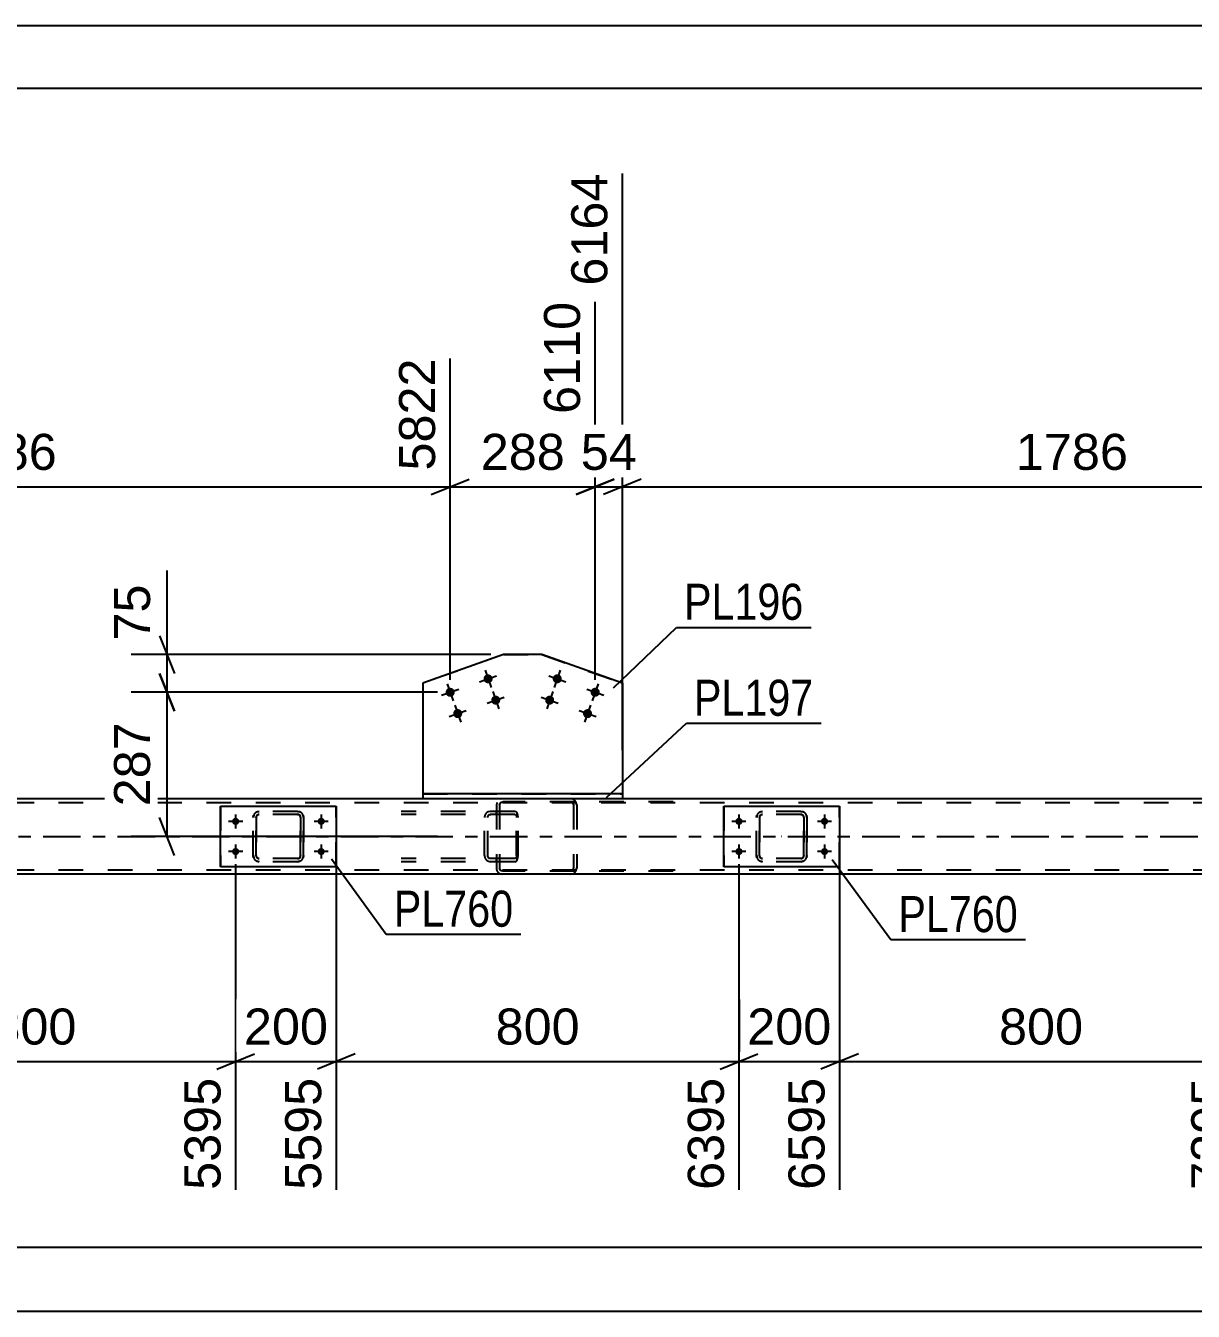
# Model space of a CAD drawing. Header units: millimetres. Extents: x -55 to 786, y -408 to 186.
# Drawn here: x 195.9 to 288.7, y 84.3 to 186.5 of the extents above; entities that cross this region are included whole.
import ezdxf

# ---------------------------------------------------------------- set-up
doc = ezdxf.new("R2010")
doc.units = ezdxf.units.MM
doc.linetypes.add('DXK_LINE_DOT2', pattern=[3.9198, 1.9599, -1.9599])
doc.linetypes.add('DXK_LINE_DOT3', pattern=[5.9187, 2.979, -0.9799, 0.9799, -0.9799])
doc.styles.add('Arial', font='ARIAL.TTF', dxfattribs={"height": 0.2})
doc.styles.add('Arial Narrow', font='ARIALN.TTF', dxfattribs={"height": 0.2})

# ---------------------------------------------------------------- blocks, each defined once
blk = doc.blocks.new('Unknown-318893114-1115')
at = {"color": 5, "linetype": 'Continuous'}
for p, q in [((785.92, 186.47), (-55.08, 186.47)), ((780.92, 181.47), (-50.08, 181.47))]:
    blk.add_line(p, q, dxfattribs=at)
blk = doc.blocks.new('Part-318893114-4691 - 4605')
at = {"color": 7, "linetype": 'DXK_LINE_DOT2'}
for p, q in [((253.99, 123.53), (254.02, 123.72)), ((254.03, 123.72), (253.99, 123.53)), ((254.3, 123.7), (254.24, 123.62)), ((254.25, 123.62), (254.3, 123.7)), ((254.28, 123.98), (254.47, 124.01)), ((254.28, 123.98), (254.29, 123.98)), ((254.47, 124.01), (254.29, 123.98)), ((254.3, 123.7), (254.38, 123.75)), ((254.37, 123.75), (254.3, 123.7)), ((254.47, 123.77), (254.37, 123.75)), ((254.38, 123.75), (254.47, 123.77)), ((257.51, 124.01), (254.47, 124.01)), ((257.51, 123.77), (254.47, 123.77)), ((257.51, 124.01), (257.69, 123.98)), ((257.69, 123.98), (257.51, 124.01)), ((257.51, 123.77), (257.6, 123.75)), ((257.6, 123.75), (257.51, 123.77)), ((257.6, 123.75), (257.6, 123.75)), ((257.6, 123.75), (257.68, 123.7)), ((257.67, 123.7), (257.6, 123.75)), ((257.73, 123.62), (257.67, 123.7)), ((257.68, 123.7), (257.73, 123.62)), ((257.95, 123.72), (257.99, 123.53)), ((257.99, 123.53), (257.95, 123.72)), ((253.99, 120.49), (253.99, 123.53)), ((253.99, 123.53), (253.99, 123.53)), ((253.99, 120.49), (253.99, 123.53)), ((254.23, 123.53), (254.25, 123.62)), ((254.24, 123.62), (254.23, 123.53)), ((254.23, 120.49), (254.23, 123.53)), ((254.23, 123.53), (254.23, 123.53)), ((254.23, 123.53), (254.23, 120.49)), ((257.73, 123.62), (257.75, 123.53)), ((257.75, 123.53), (257.73, 123.62)), ((257.75, 120.49), (257.75, 123.53)), ((257.75, 123.53), (257.75, 123.53)), ((257.75, 123.53), (257.75, 120.49)), ((257.99, 120.49), (257.99, 123.53)), ((257.99, 123.53), (257.99, 123.53)), ((257.99, 123.53), (257.99, 120.49)), ((253.99, 120.49), (253.99, 120.49)), ((254.02, 120.31), (253.99, 120.49)), ((253.99, 120.49), (254.03, 120.31)), ((254.23, 120.49), (254.23, 120.49)), ((254.25, 120.4), (254.23, 120.49)), ((254.23, 120.49), (254.24, 120.4)), ((254.24, 120.4), (254.3, 120.32)), ((254.3, 120.32), (254.25, 120.4)), ((254.28, 120.05), (254.29, 120.05)), ((254.47, 120.01), (254.28, 120.05)), ((254.29, 120.05), (254.47, 120.01)), ((254.38, 120.27), (254.3, 120.32)), ((254.3, 120.32), (254.37, 120.27)), ((254.37, 120.27), (254.47, 120.25)), ((254.47, 120.25), (254.38, 120.27)), ((257.51, 120.25), (254.47, 120.25)), ((257.51, 120.01), (254.47, 120.01)), ((257.6, 120.27), (257.51, 120.25)), ((257.51, 120.25), (257.6, 120.27)), ((257.69, 120.05), (257.51, 120.01)), ((257.51, 120.01), (257.69, 120.05)), ((257.68, 120.32), (257.6, 120.27)), ((257.6, 120.27), (257.67, 120.32)), ((257.6, 120.27), (257.6, 120.27)), ((257.67, 120.32), (257.73, 120.4)), ((257.73, 120.4), (257.68, 120.32)), ((257.75, 120.49), (257.73, 120.4)), ((257.73, 120.4), (257.75, 120.49)), ((257.75, 120.49), (257.75, 120.49)), ((257.99, 120.49), (257.95, 120.31)), ((257.95, 120.31), (257.99, 120.49)), ((257.99, 120.49), (257.99, 120.49))]:
    blk.add_line(p, q, dxfattribs=at)
at = {"color": 7, "linetype": 'DXK_LINE_DOT3'}
blk.add_line((255.99, 122.01), (255.98, 122.01), dxfattribs=at)
at = {"color": 7, "linetype": 'DXK_LINE_DOT2'}
for centre, start, end in [((254.47, 123.53), 112.5, 157.5), ((254.47, 123.53), 112.5, 157.5), ((257.51, 123.53), 22.5, 67.5), ((257.51, 123.53), 22.5, 67.5), ((254.47, 120.49), 202.5, 247.5), ((254.47, 120.49), 202.5, 247.5), ((257.51, 120.49), 292.5, 337.5), ((257.51, 120.49), 292.5, 337.5)]:
    blk.add_arc(centre, 0.48, start, end, dxfattribs=at)
blk = doc.blocks.new('Part-318893114-4732 - 4605')
at = {"color": 7, "linetype": 'DXK_LINE_DOT2'}
for p, q in [((233.35, 124.72), (233.35, 124.69)), ((233.59, 124.62), (233.64, 124.7)), ((233.82, 125.01), (233.63, 124.98)), ((233.64, 124.7), (233.73, 124.75)), ((233.73, 124.75), (233.82, 124.77)), ((247.36, 125.01), (233.82, 125.01)), ((247.36, 124.77), (233.82, 124.77)), ((239.38, 124.98), (239.19, 125.01)), ((239.19, 124.77), (239.29, 124.75)), ((239.29, 124.75), (239.37, 124.7)), ((239.37, 124.7), (239.42, 124.62)), ((239.66, 124.69), (239.66, 124.72)), ((233.35, 124.69), (233.31, 124.53)), ((233.31, 124.53), (233.31, 119.49)), ((233.57, 124.53), (233.59, 124.62)), ((233.57, 124.53), (233.57, 119.49)), ((239.42, 124.62), (239.44, 124.53)), ((239.44, 124.53), (239.44, 119.49)), ((239.7, 124.53), (239.66, 124.69)), ((239.7, 124.53), (239.7, 119.49)), ((233.31, 119.49), (233.33, 119.41)), ((233.33, 119.41), (233.35, 119.31)), ((233.58, 119.43), (233.57, 119.49)), ((233.59, 119.4), (233.58, 119.43)), ((233.64, 119.32), (233.59, 119.4)), ((233.63, 119.05), (233.82, 119.01)), ((233.73, 119.27), (233.64, 119.32)), ((233.82, 119.25), (233.73, 119.27)), ((247.36, 119.25), (233.82, 119.25)), ((247.36, 119.01), (233.82, 119.01)), ((239.29, 119.27), (239.19, 119.25)), ((239.19, 119.01), (239.38, 119.05)), ((239.37, 119.32), (239.29, 119.27)), ((239.42, 119.4), (239.37, 119.32)), ((239.42, 119.4), (239.43, 119.43)), ((239.43, 119.43), (239.44, 119.49)), ((239.66, 119.31), (239.68, 119.41)), ((239.68, 119.41), (239.7, 119.49))]:
    blk.add_line(p, q, dxfattribs=at)
for centre, start, end in [((239.21, 124.51), 24.32, 69.2417), ((233.8, 119.51), 204.32, 249.2417), ((239.21, 119.51), 290.7583, 335.68)]:
    blk.add_arc(centre, 0.496, start, end, dxfattribs=at)
blk = doc.blocks.new('Bolt-318893114-4743 - 4605')
at = {"linetype": 'Continuous'}
for points in [[(232.88, 134.27), (232.82, 134.23), (232.75, 134.2), (232.67, 134.19), (232.6, 134.19), (232.53, 134.21), (232.46, 134.25), (232.4, 134.29), (232.35, 134.35), (232.32, 134.42), (232.3, 134.49), (232.3, 134.57), (232.31, 134.64), (232.33, 134.71), (232.37, 134.77), (232.43, 134.83), (232.49, 134.87), (232.56, 134.89), (232.64, 134.91), (232.71, 134.9), (232.78, 134.88), (232.85, 134.85), (232.91, 134.8), (232.96, 134.74), (232.99, 134.68), (233.01, 134.6), (233.01, 134.53), (233, 134.45), (232.98, 134.38), (232.93, 134.32)], [(229.87, 133.2), (229.8, 133.16), (229.73, 133.13), (229.66, 133.12), (229.58, 133.12), (229.51, 133.14), (229.44, 133.18), (229.38, 133.22), (229.34, 133.28), (229.3, 133.35), (229.28, 133.42), (229.28, 133.5), (229.29, 133.57), (229.32, 133.64), (229.36, 133.7), (229.41, 133.76), (229.47, 133.8), (229.55, 133.83), (229.62, 133.84), (229.69, 133.83), (229.77, 133.81), (229.83, 133.78), (229.89, 133.73), (229.94, 133.67), (229.97, 133.61), (229.99, 133.53), (230, 133.46), (229.99, 133.38), (229.96, 133.31), (229.92, 133.25)], [(233.48, 132.57), (233.42, 132.53), (233.35, 132.5), (233.28, 132.49), (233.2, 132.5), (233.13, 132.51), (233.06, 132.55), (233, 132.6), (232.95, 132.65), (232.92, 132.72), (232.9, 132.79), (232.9, 132.87), (232.91, 132.94), (232.94, 133.01), (232.98, 133.08), (233.03, 133.13), (233.09, 133.17), (233.16, 133.2), (233.24, 133.21), (233.31, 133.21), (233.39, 133.19), (233.45, 133.15), (233.51, 133.11), (233.56, 133.05), (233.59, 132.98), (233.61, 132.91), (233.62, 132.83), (233.6, 132.76), (233.58, 132.69), (233.54, 132.62)], [(230.47, 131.5), (230.4, 131.46), (230.33, 131.43), (230.26, 131.42), (230.18, 131.43), (230.11, 131.44), (230.04, 131.48), (229.99, 131.53), (229.94, 131.58), (229.9, 131.65), (229.88, 131.72), (229.88, 131.8), (229.89, 131.87), (229.92, 131.94), (229.96, 132.01), (230.01, 132.06), (230.08, 132.1), (230.15, 132.13), (230.22, 132.14), (230.3, 132.14), (230.37, 132.12), (230.44, 132.08), (230.49, 132.04), (230.54, 131.98), (230.58, 131.91), (230.6, 131.84), (230.6, 131.76), (230.59, 131.69), (230.56, 131.62), (230.52, 131.55)]]:
    blk.add_hatch(color=1, dxfattribs=at).paths.add_polyline_path(points)
at = {"color": 1, "linetype": 'Continuous'}
for p, q in [((232.41, 135.23), (232.9, 133.87)), ((229.4, 134.16), (229.88, 132.8)), ((231.98, 134.31), (233.33, 134.79)), ((228.96, 133.24), (230.32, 133.72)), ((232.58, 132.61), (233.93, 133.09)), ((233.02, 133.53), (233.5, 132.17)), ((229.56, 131.54), (230.92, 132.02)), ((230, 132.46), (230.48, 131.1))]:
    blk.add_line(p, q, dxfattribs=at)
blk = doc.blocks.new('Bolt-318893114-4744 - 4605')
at = {"linetype": 'Continuous'}
for points in [[(212.31, 123.21), (212.32, 123.27), (212.33, 123.33), (212.36, 123.38), (212.4, 123.42), (212.45, 123.46), (212.5, 123.48), (212.56, 123.49), (212.62, 123.49), (212.68, 123.48), (212.73, 123.46), (212.78, 123.42), (212.82, 123.38), (212.85, 123.33), (212.86, 123.27), (212.87, 123.21), (212.86, 123.15), (212.85, 123.1), (212.82, 123.05), (212.78, 123), (212.73, 122.97), (212.68, 122.95), (212.62, 122.93), (212.56, 122.93), (212.5, 122.95), (212.45, 122.97), (212.4, 123), (212.36, 123.05), (212.33, 123.1), (212.32, 123.15)], [(219.11, 123.21), (219.12, 123.27), (219.13, 123.33), (219.16, 123.38), (219.2, 123.42), (219.25, 123.46), (219.3, 123.48), (219.36, 123.49), (219.42, 123.49), (219.48, 123.48), (219.53, 123.46), (219.58, 123.42), (219.62, 123.38), (219.65, 123.33), (219.66, 123.27), (219.67, 123.21), (219.66, 123.15), (219.65, 123.1), (219.62, 123.05), (219.58, 123), (219.53, 122.97), (219.48, 122.95), (219.42, 122.93), (219.36, 122.93), (219.3, 122.95), (219.25, 122.97), (219.2, 123), (219.16, 123.05), (219.13, 123.1), (219.12, 123.15)], [(212.31, 120.81), (212.32, 120.87), (212.33, 120.93), (212.36, 120.98), (212.4, 121.02), (212.45, 121.06), (212.5, 121.08), (212.56, 121.09), (212.62, 121.09), (212.68, 121.08), (212.73, 121.06), (212.78, 121.02), (212.82, 120.98), (212.85, 120.93), (212.86, 120.87), (212.87, 120.81), (212.86, 120.75), (212.85, 120.7), (212.82, 120.65), (212.78, 120.6), (212.73, 120.57), (212.68, 120.55), (212.62, 120.53), (212.56, 120.53), (212.5, 120.55), (212.45, 120.57), (212.4, 120.6), (212.36, 120.65), (212.33, 120.7), (212.32, 120.75)], [(219.11, 120.81), (219.12, 120.87), (219.13, 120.93), (219.16, 120.98), (219.2, 121.02), (219.25, 121.06), (219.3, 121.08), (219.36, 121.09), (219.42, 121.09), (219.48, 121.08), (219.53, 121.06), (219.58, 121.02), (219.62, 120.98), (219.65, 120.93), (219.66, 120.87), (219.67, 120.81), (219.66, 120.75), (219.65, 120.7), (219.62, 120.65), (219.58, 120.6), (219.53, 120.57), (219.48, 120.55), (219.42, 120.53), (219.36, 120.53), (219.3, 120.55), (219.25, 120.57), (219.2, 120.6), (219.16, 120.65), (219.13, 120.7), (219.12, 120.75)]]:
    blk.add_hatch(color=1, dxfattribs=at).paths.add_polyline_path(points)
at = {"color": 1, "linetype": 'Continuous'}
for p, q in [((212.59, 123.77), (212.59, 122.65)), ((219.39, 123.77), (219.39, 122.65)), ((213.15, 123.21), (212.03, 123.21)), ((219.95, 123.21), (218.83, 123.21)), ((213.15, 120.81), (212.03, 120.81)), ((212.59, 121.37), (212.59, 120.25)), ((219.95, 120.81), (218.83, 120.81)), ((219.39, 121.37), (219.39, 120.25))]:
    blk.add_line(p, q, dxfattribs=at)
blk = doc.blocks.new('Bolt-318893114-4866 - 4605')
at = {"linetype": 'Continuous'}
for points in [[(238.15, 134.91), (238.22, 134.9), (238.29, 134.88), (238.36, 134.84), (238.42, 134.79), (238.46, 134.73), (238.49, 134.66), (238.51, 134.58), (238.51, 134.51), (238.49, 134.44), (238.46, 134.37), (238.42, 134.31), (238.36, 134.26), (238.29, 134.22), (238.22, 134.2), (238.15, 134.19), (238.07, 134.2), (238, 134.22), (237.94, 134.26), (237.88, 134.31), (237.84, 134.37), (237.81, 134.44), (237.79, 134.51), (237.79, 134.58), (237.81, 134.66), (237.84, 134.73), (237.88, 134.79), (237.94, 134.84), (238, 134.88), (238.07, 134.9)], [(237.55, 133.21), (237.62, 133.2), (237.69, 133.18), (237.76, 133.14), (237.81, 133.09), (237.86, 133.03), (237.89, 132.96), (237.9, 132.89), (237.9, 132.81), (237.89, 132.74), (237.86, 132.67), (237.81, 132.61), (237.76, 132.56), (237.69, 132.52), (237.62, 132.5), (237.55, 132.49), (237.47, 132.5), (237.4, 132.52), (237.33, 132.56), (237.28, 132.61), (237.23, 132.67), (237.2, 132.74), (237.19, 132.81), (237.19, 132.89), (237.2, 132.96), (237.23, 133.03), (237.28, 133.09), (237.33, 133.14), (237.4, 133.18), (237.47, 133.2)], [(241.16, 133.84), (241.24, 133.83), (241.31, 133.81), (241.38, 133.77), (241.43, 133.72), (241.48, 133.66), (241.51, 133.59), (241.52, 133.52), (241.52, 133.44), (241.51, 133.37), (241.48, 133.3), (241.43, 133.24), (241.38, 133.19), (241.31, 133.15), (241.24, 133.13), (241.16, 133.12), (241.09, 133.13), (241.02, 133.15), (240.95, 133.19), (240.9, 133.24), (240.85, 133.3), (240.82, 133.37), (240.81, 133.44), (240.81, 133.52), (240.82, 133.59), (240.85, 133.66), (240.9, 133.72), (240.95, 133.77), (241.02, 133.81), (241.09, 133.83)], [(240.56, 132.14), (240.64, 132.13), (240.71, 132.11), (240.77, 132.07), (240.83, 132.02), (240.87, 131.96), (240.9, 131.89), (240.92, 131.82), (240.92, 131.74), (240.9, 131.67), (240.87, 131.6), (240.83, 131.54), (240.77, 131.49), (240.71, 131.45), (240.64, 131.43), (240.56, 131.42), (240.49, 131.43), (240.42, 131.45), (240.35, 131.49), (240.29, 131.54), (240.25, 131.6), (240.22, 131.67), (240.2, 131.74), (240.2, 131.82), (240.22, 131.89), (240.25, 131.96), (240.29, 132.02), (240.35, 132.07), (240.42, 132.11), (240.49, 132.13)]]:
    blk.add_hatch(color=1, dxfattribs=at).paths.add_polyline_path(points)
at = {"color": 1, "linetype": 'Continuous'}
for p, q in [((238.39, 135.23), (237.91, 133.87)), ((237.47, 134.79), (238.83, 134.31)), ((241.4, 134.16), (240.92, 132.8)), ((236.87, 133.09), (238.23, 132.61)), ((237.79, 133.53), (237.31, 132.17)), ((240.49, 133.72), (241.84, 133.24)), ((239.88, 132.02), (241.24, 131.54)), ((240.8, 132.46), (240.32, 131.1))]:
    blk.add_line(p, q, dxfattribs=at)
blk = doc.blocks.new('Part-318893114-4750 - 4605')
at = {"color": 7, "linetype": 'DXK_LINE_DOT2'}
for p, q in [((234.78, 124.01), (225.74, 124.01)), ((234.78, 123.77), (225.74, 123.77)), ((232.4, 123.72), (232.37, 123.53)), ((232.64, 123.62), (232.69, 123.7)), ((232.87, 124.01), (232.68, 123.98)), ((232.69, 123.7), (232.77, 123.75)), ((232.77, 123.75), (232.87, 123.77)), ((233.31, 123.77), (233.31, 124.01)), ((234.88, 123.98), (234.78, 124.01)), ((234.78, 123.77), (234.83, 123.75)), ((234.83, 123.75), (234.88, 123.7)), ((234.97, 123.87), (234.88, 123.98)), ((234.88, 123.7), (234.9, 123.62)), ((235.03, 123.72), (234.97, 123.87)), ((235.05, 123.53), (235.03, 123.72)), ((232.37, 120.49), (232.37, 123.53)), ((232.62, 123.53), (232.64, 123.62)), ((232.62, 120.49), (232.62, 123.53)), ((234.9, 123.62), (234.91, 123.53)), ((234.91, 120.49), (234.91, 123.53)), ((235.05, 120.49), (235.05, 123.53)), ((234.78, 120.25), (225.74, 120.25)), ((234.78, 120.01), (225.74, 120.01)), ((232.37, 120.49), (232.4, 120.31)), ((232.64, 120.4), (232.62, 120.49)), ((232.69, 120.32), (232.64, 120.4)), ((232.68, 120.05), (232.87, 120.01)), ((232.77, 120.27), (232.69, 120.32)), ((232.87, 120.25), (232.77, 120.27)), ((233.31, 120.01), (233.31, 120.25)), ((234.83, 120.27), (234.78, 120.25)), ((234.78, 120.01), (234.88, 120.05)), ((234.88, 120.32), (234.83, 120.27)), ((234.9, 120.4), (234.88, 120.32)), ((234.88, 120.05), (234.97, 120.15)), ((234.91, 120.49), (234.9, 120.4)), ((234.97, 120.15), (235.03, 120.31)), ((235.03, 120.31), (235.05, 120.49))]:
    blk.add_line(p, q, dxfattribs=at)
for centre, start, end in [((232.85, 123.52), 111.1513, 156.1048), ((232.85, 120.51), 203.8952, 248.8487)]:
    blk.add_arc(centre, 0.492, start, end, dxfattribs=at)
blk = doc.blocks.new('Part-318893114-4756 - 4605')
at = {"color": 2, "linetype": 'Continuous'}
for p, q in [((251.39, 119.61), (251.39, 124.41)), ((251.39, 124.41), (251.39, 124.41)), ((251.39, 124.41), (260.59, 124.41)), ((260.59, 124.41), (260.59, 119.61)), ((251.39, 119.61), (251.39, 119.61)), ((260.59, 119.61), (251.39, 119.61))]:
    blk.add_line(p, q, dxfattribs=at)
at = {"color": 7, "linetype": 'DXK_LINE_DOT2'}
for p, q in [((251.39, 124.41), (251.39, 119.61)), ((251.39, 124.41), (251.39, 124.41)), ((260.59, 119.61), (260.59, 124.41)), ((251.39, 119.61), (251.39, 119.61))]:
    blk.add_line(p, q, dxfattribs=at)
blk = doc.blocks.new('Part-318893114-4837 - 4605')
at = {"color": 2, "linetype": 'Continuous'}
for p, q in [((211.39, 119.61), (211.39, 124.41)), ((211.39, 124.41), (211.39, 124.41)), ((211.39, 124.41), (220.59, 124.41)), ((220.59, 124.41), (220.59, 119.61)), ((211.39, 119.61), (211.39, 119.61)), ((220.59, 119.61), (211.39, 119.61))]:
    blk.add_line(p, q, dxfattribs=at)
at = {"color": 7, "linetype": 'DXK_LINE_DOT2'}
for p, q in [((211.39, 124.41), (211.39, 119.61)), ((211.39, 124.41), (211.39, 124.41)), ((220.59, 119.61), (220.59, 124.41)), ((211.39, 119.61), (211.39, 119.61))]:
    blk.add_line(p, q, dxfattribs=at)
blk = doc.blocks.new('Part-318893114-4838 - 4605')
at = {"color": 7, "linetype": 'DXK_LINE_DOT2'}
for p, q in [((213.99, 123.53), (214.02, 123.72)), ((214.03, 123.72), (213.99, 123.53)), ((214.3, 123.7), (214.24, 123.62)), ((214.25, 123.62), (214.3, 123.7)), ((214.28, 123.98), (214.47, 124.01)), ((214.28, 123.98), (214.29, 123.98)), ((214.47, 124.01), (214.29, 123.98)), ((214.3, 123.7), (214.38, 123.75)), ((214.37, 123.75), (214.3, 123.7)), ((214.47, 123.77), (214.37, 123.75)), ((214.38, 123.75), (214.47, 123.77)), ((217.51, 124.01), (214.47, 124.01)), ((217.51, 123.77), (214.47, 123.77)), ((217.51, 124.01), (217.69, 123.98)), ((217.69, 123.98), (217.51, 124.01)), ((217.51, 123.77), (217.6, 123.75)), ((217.6, 123.75), (217.51, 123.77)), ((217.6, 123.75), (217.6, 123.75)), ((217.6, 123.75), (217.68, 123.7)), ((217.67, 123.7), (217.6, 123.75)), ((217.73, 123.62), (217.67, 123.7)), ((217.68, 123.7), (217.73, 123.62)), ((217.95, 123.72), (217.99, 123.53)), ((217.99, 123.53), (217.95, 123.72)), ((213.99, 120.49), (213.99, 123.53)), ((213.99, 123.53), (213.99, 123.53)), ((213.99, 120.49), (213.99, 123.53)), ((214.23, 123.53), (214.25, 123.62)), ((214.24, 123.62), (214.23, 123.53)), ((214.23, 120.49), (214.23, 123.53)), ((214.23, 123.53), (214.23, 123.53)), ((214.23, 123.53), (214.23, 120.49)), ((217.73, 123.62), (217.75, 123.53)), ((217.75, 123.53), (217.73, 123.62)), ((217.75, 120.49), (217.75, 123.53)), ((217.75, 123.53), (217.75, 123.53)), ((217.75, 123.53), (217.75, 120.49)), ((217.99, 120.49), (217.99, 123.53)), ((217.99, 123.53), (217.99, 123.53)), ((217.99, 123.53), (217.99, 120.49)), ((213.99, 120.49), (213.99, 120.49)), ((214.02, 120.31), (213.99, 120.49)), ((213.99, 120.49), (214.03, 120.31)), ((214.23, 120.49), (214.23, 120.49)), ((214.25, 120.4), (214.23, 120.49)), ((214.23, 120.49), (214.24, 120.4)), ((214.24, 120.4), (214.3, 120.32)), ((214.3, 120.32), (214.25, 120.4)), ((214.28, 120.05), (214.29, 120.05)), ((214.47, 120.01), (214.28, 120.05)), ((214.29, 120.05), (214.47, 120.01)), ((214.38, 120.27), (214.3, 120.32)), ((214.3, 120.32), (214.37, 120.27)), ((214.37, 120.27), (214.47, 120.25)), ((214.47, 120.25), (214.38, 120.27)), ((217.51, 120.25), (214.47, 120.25)), ((217.51, 120.01), (214.47, 120.01)), ((217.6, 120.27), (217.51, 120.25)), ((217.51, 120.25), (217.6, 120.27)), ((217.69, 120.05), (217.51, 120.01)), ((217.51, 120.01), (217.69, 120.05)), ((217.68, 120.32), (217.6, 120.27)), ((217.6, 120.27), (217.67, 120.32)), ((217.6, 120.27), (217.6, 120.27)), ((217.67, 120.32), (217.73, 120.4)), ((217.73, 120.4), (217.68, 120.32)), ((217.75, 120.49), (217.73, 120.4)), ((217.73, 120.4), (217.75, 120.49)), ((217.75, 120.49), (217.75, 120.49)), ((217.99, 120.49), (217.95, 120.31)), ((217.95, 120.31), (217.99, 120.49)), ((217.99, 120.49), (217.99, 120.49))]:
    blk.add_line(p, q, dxfattribs=at)
at = {"color": 7, "linetype": 'DXK_LINE_DOT3'}
blk.add_line((215.99, 122.01), (215.98, 122.01), dxfattribs=at)
at = {"color": 7, "linetype": 'DXK_LINE_DOT2'}
for centre, start, end in [((214.47, 123.53), 112.5, 157.5), ((214.47, 123.53), 112.5, 157.5), ((217.51, 123.53), 22.5, 67.5), ((217.51, 123.53), 22.5, 67.5), ((214.47, 120.49), 202.5, 247.5), ((214.47, 120.49), 202.5, 247.5), ((217.51, 120.49), 292.5, 337.5), ((217.51, 120.49), 292.5, 337.5)]:
    blk.add_arc(centre, 0.48, start, end, dxfattribs=at)
blk = doc.blocks.new('Part-318893114-4844 - 4605')
at = {"color": 2, "linetype": 'Continuous'}
for p, q in [((227.47, 125.01), (158.19, 125.01)), ((312.61, 125.01), (243.33, 125.01)), ((698.22, 119.01), (43.4, 119.01))]:
    blk.add_line(p, q, dxfattribs=at)
at = {"color": 7, "linetype": 'DXK_LINE_DOT2'}
for p, q in [((243.33, 125.01), (227.47, 125.01)), ((702.22, 124.69), (43.4, 124.69)), ((702.22, 119.33), (43.4, 119.33))]:
    blk.add_line(p, q, dxfattribs=at)
at = {"color": 7, "linetype": 'DXK_LINE_DOT3'}
blk.add_line((43.4, 122.01), (702.22, 122.01), dxfattribs=at)
blk = doc.blocks.new('Part-318893114-4854 - 4605')
at = {"color": 2, "linetype": 'Continuous'}
for p, q in [((243.33, 125.41), (227.47, 125.41)), ((227.47, 125.41), (227.47, 125.01)), ((243.33, 125.01), (227.47, 125.01)), ((243.33, 125.41), (243.33, 125.01))]:
    blk.add_line(p, q, dxfattribs=at)
blk = doc.blocks.new('Part-318893114-4859 - 4605')
at = {"color": 2, "linetype": 'Continuous'}
for p, q in [((233.88, 136.47), (227.47, 134.2)), ((236.92, 136.47), (233.88, 136.47)), ((233.88, 136.47), (233.88, 136.47)), ((243.33, 134.2), (236.92, 136.47)), ((236.92, 136.47), (236.92, 136.47)), ((227.47, 134.2), (227.47, 125.41)), ((243.33, 134.2), (243.33, 125.41))]:
    blk.add_line(p, q, dxfattribs=at)
at = {"color": 7, "linetype": 'DXK_LINE_DOT2'}
for p, q in [((233.88, 136.47), (227.47, 134.2)), ((233.88, 136.47), (236.92, 136.47)), ((236.92, 136.47), (243.33, 134.2)), ((227.47, 125.41), (243.33, 125.41)), ((227.47, 125.41), (243.33, 125.41))]:
    blk.add_line(p, q, dxfattribs=at)
blk = doc.blocks.new('Bolt-318893114-4861 - 4605')
at = {"linetype": 'Continuous'}
for points in [[(252.31, 123.21), (252.32, 123.27), (252.33, 123.33), (252.36, 123.38), (252.4, 123.42), (252.45, 123.46), (252.5, 123.48), (252.56, 123.49), (252.62, 123.49), (252.68, 123.48), (252.73, 123.46), (252.78, 123.42), (252.82, 123.38), (252.85, 123.33), (252.86, 123.27), (252.87, 123.21), (252.86, 123.15), (252.85, 123.1), (252.82, 123.05), (252.78, 123), (252.73, 122.97), (252.68, 122.95), (252.62, 122.93), (252.56, 122.93), (252.5, 122.95), (252.45, 122.97), (252.4, 123), (252.36, 123.05), (252.33, 123.1), (252.32, 123.15)], [(259.11, 123.21), (259.12, 123.27), (259.13, 123.33), (259.16, 123.38), (259.2, 123.42), (259.25, 123.46), (259.3, 123.48), (259.36, 123.49), (259.42, 123.49), (259.48, 123.48), (259.53, 123.46), (259.58, 123.42), (259.62, 123.38), (259.65, 123.33), (259.66, 123.27), (259.67, 123.21), (259.66, 123.15), (259.65, 123.1), (259.62, 123.05), (259.58, 123), (259.53, 122.97), (259.48, 122.95), (259.42, 122.93), (259.36, 122.93), (259.3, 122.95), (259.25, 122.97), (259.2, 123), (259.16, 123.05), (259.13, 123.1), (259.12, 123.15)], [(252.31, 120.81), (252.32, 120.87), (252.33, 120.93), (252.36, 120.98), (252.4, 121.02), (252.45, 121.06), (252.5, 121.08), (252.56, 121.09), (252.62, 121.09), (252.68, 121.08), (252.73, 121.06), (252.78, 121.02), (252.82, 120.98), (252.85, 120.93), (252.86, 120.87), (252.87, 120.81), (252.86, 120.75), (252.85, 120.7), (252.82, 120.65), (252.78, 120.6), (252.73, 120.57), (252.68, 120.55), (252.62, 120.53), (252.56, 120.53), (252.5, 120.55), (252.45, 120.57), (252.4, 120.6), (252.36, 120.65), (252.33, 120.7), (252.32, 120.75)], [(259.11, 120.81), (259.12, 120.87), (259.13, 120.93), (259.16, 120.98), (259.2, 121.02), (259.25, 121.06), (259.3, 121.08), (259.36, 121.09), (259.42, 121.09), (259.48, 121.08), (259.53, 121.06), (259.58, 121.02), (259.62, 120.98), (259.65, 120.93), (259.66, 120.87), (259.67, 120.81), (259.66, 120.75), (259.65, 120.7), (259.62, 120.65), (259.58, 120.6), (259.53, 120.57), (259.48, 120.55), (259.42, 120.53), (259.36, 120.53), (259.3, 120.55), (259.25, 120.57), (259.2, 120.6), (259.16, 120.65), (259.13, 120.7), (259.12, 120.75)]]:
    blk.add_hatch(color=1, dxfattribs=at).paths.add_polyline_path(points)
at = {"color": 1, "linetype": 'Continuous'}
for p, q in [((252.59, 123.77), (252.59, 122.65)), ((259.39, 123.77), (259.39, 122.65)), ((253.15, 123.21), (252.03, 123.21)), ((259.95, 123.21), (258.83, 123.21)), ((253.15, 120.81), (252.03, 120.81)), ((252.59, 121.37), (252.59, 120.25)), ((259.95, 120.81), (258.83, 120.81)), ((259.39, 121.37), (259.39, 120.25))]:
    blk.add_line(p, q, dxfattribs=at)
blk = doc.blocks.new('StraightDimension-318893114-5718 - 4605')
at = {"color": 7, "linetype": 'Continuous'}
for p, q in [((241.16, 134.48), (241.16, 164.51)), ((229.64, 134.48), (229.64, 160.01)), ((228.14, 149.21), (231.14, 150.41)), ((242.66, 150.41), (239.66, 149.21)), ((229.64, 149.81), (241.16, 149.81))]:
    blk.add_line(p, q, dxfattribs=at)
at = {"color": 0}
blk.add_wipeout([(239.34, 150.56), (239.34, 154.76), (231.47, 154.76), (231.47, 150.56)], dxfattribs=at)
at = {"color": 3, "style": 'Arial'}
blk.add_text('288', height=2.865, dxfattribs=at).set_placement((232.07, 151.16))
at = {"color": 0, "linetype": 'Continuous'}
blk.add_wipeout([(240.56, 165.11), (236.36, 165.11), (236.36, 155.01), (240.56, 155.01)], dxfattribs=at)
at = {"color": 3, "linetype": 'Continuous', "style": 'Arial'}
blk.add_text('6110', height=2.865, rotation=90.0002, dxfattribs=at).set_placement((239.96, 155.61))
blk = doc.blocks.new('StraightDimension-318893114-5736 - 4605')
at = {"color": 7, "linetype": 'Continuous'}
for p, q in [((243.33, 128.87), (243.33, 174.71)), ((314.77, 134.48), (314.77, 160.01)), ((244.83, 150.41), (241.83, 149.21)), ((313.27, 149.21), (316.27, 150.41)), ((243.33, 149.81), (314.77, 149.81))]:
    blk.add_line(p, q, dxfattribs=at)
at = {"color": 0}
blk.add_wipeout([(284.1, 150.56), (284.1, 154.76), (274, 154.76), (274, 150.56)], dxfattribs=at)
at = {"color": 3, "style": 'Arial'}
blk.add_text('1786', height=2.865, dxfattribs=at).set_placement((274.6, 151.16))
at = {"color": 0, "linetype": 'Continuous'}
blk.add_wipeout([(314.17, 160.61), (309.97, 160.61), (309.97, 150.51), (314.17, 150.51)], dxfattribs=at)
at = {"color": 3, "linetype": 'Continuous', "style": 'Arial'}
blk.add_text('7950', height=2.865, rotation=90.0002, dxfattribs=at).set_placement((313.57, 151.11))
blk = doc.blocks.new('StraightDimension-318893114-5448 - 4605')
at = {"color": 7, "linetype": 'Continuous'}
blk.add_line((10.68, 84.26), (703.02, 84.26), dxfattribs=at)
blk = doc.blocks.new('StraightDimension-318893114-5081 - 4605')
at = {"color": 7, "linetype": 'Continuous'}
for p, q in [((252.59, 119.81), (252.59, 93.92)), ((260.59, 119.81), (260.59, 93.92)), ((251.09, 103.52), (254.09, 104.72)), ((262.09, 104.72), (259.09, 103.52)), ((252.59, 104.12), (260.59, 104.12))]:
    blk.add_line(p, q, dxfattribs=at)
at = {"color": 0}
blk.add_wipeout([(260.53, 104.87), (260.53, 109.07), (252.65, 109.07), (252.65, 104.87)], dxfattribs=at)
at = {"color": 0, "linetype": 'Continuous'}
blk.add_wipeout([(259.99, 103.42), (255.79, 103.42), (255.79, 93.32), (259.99, 93.32)], dxfattribs=at)
at = {"color": 3, "style": 'Arial'}
blk.add_text('200', height=2.865, dxfattribs=at).set_placement((253.25, 105.47))
at = {"color": 3, "linetype": 'Continuous', "style": 'Arial'}
blk.add_text('6595', height=2.865, rotation=90.0002, dxfattribs=at).set_placement((259.39, 93.92))
blk = doc.blocks.new('StraightDimension-318893114-5431 - 4605')
at = {"color": 7, "linetype": 'Continuous'}
for p, q in [((206.54, 134.98), (207.74, 131.98)), ((228.64, 133.48), (204.29, 133.48)), ((207.14, 122.01), (207.14, 133.48)), ((207.74, 120.51), (206.54, 123.51)), ((228.64, 122.01), (204.29, 122.01))]:
    blk.add_line(p, q, dxfattribs=at)
at = {"color": 0}
blk.add_wipeout([(206.39, 131.68), (202.19, 131.68), (202.19, 123.81), (206.39, 123.81)], dxfattribs=at)
at = {"color": 3, "style": 'Arial'}
blk.add_text('287', height=2.865, rotation=90.0002, dxfattribs=at).set_placement((205.79, 124.41))
blk = doc.blocks.new('StraightDimension-318893114-5054 - 4605')
at = {"color": 7, "linetype": 'Continuous'}
for p, q in [((180.6, 119.81), (180.6, 93.92)), ((212.59, 119.81), (212.59, 93.92)), ((182.1, 104.72), (179.1, 103.52)), ((211.09, 103.52), (214.09, 104.72)), ((180.6, 104.12), (212.59, 104.12))]:
    blk.add_line(p, q, dxfattribs=at)
at = {"color": 0}
blk.add_wipeout([(200.53, 104.87), (200.53, 109.07), (192.66, 109.07), (192.66, 104.87)], dxfattribs=at)
at = {"color": 3, "style": 'Arial'}
blk.add_text('800', height=2.865, dxfattribs=at).set_placement((193.26, 105.47))
at = {"color": 0, "linetype": 'Continuous'}
blk.add_wipeout([(211.99, 103.42), (207.79, 103.42), (207.79, 93.32), (211.99, 93.32)], dxfattribs=at)
at = {"color": 3, "linetype": 'Continuous', "style": 'Arial'}
blk.add_text('5395', height=2.865, rotation=90.0002, dxfattribs=at).set_placement((211.39, 93.92))
blk = doc.blocks.new('StraightDimension-318893114-5063 - 4605')
at = {"color": 7, "linetype": 'Continuous'}
for p, q in [((212.59, 119.81), (212.59, 93.92)), ((220.59, 119.81), (220.59, 93.92)), ((211.09, 103.52), (214.09, 104.72)), ((222.09, 104.72), (219.09, 103.52)), ((212.59, 104.12), (220.59, 104.12))]:
    blk.add_line(p, q, dxfattribs=at)
at = {"color": 0}
blk.add_wipeout([(220.53, 104.87), (220.53, 109.07), (212.65, 109.07), (212.65, 104.87)], dxfattribs=at)
at = {"color": 0, "linetype": 'Continuous'}
blk.add_wipeout([(219.99, 103.42), (215.79, 103.42), (215.79, 93.32), (219.99, 93.32)], dxfattribs=at)
at = {"color": 3, "style": 'Arial'}
blk.add_text('200', height=2.865, dxfattribs=at).set_placement((213.25, 105.47))
at = {"color": 3, "linetype": 'Continuous', "style": 'Arial'}
blk.add_text('5595', height=2.865, rotation=90.0002, dxfattribs=at).set_placement((219.39, 93.92))
blk = doc.blocks.new('StraightDimension-318893114-5072 - 4605')
at = {"color": 7, "linetype": 'Continuous'}
for p, q in [((220.59, 119.81), (220.59, 93.92)), ((252.59, 119.81), (252.59, 93.92)), ((222.09, 104.72), (219.09, 103.52)), ((251.09, 103.52), (254.09, 104.72)), ((220.59, 104.12), (252.59, 104.12))]:
    blk.add_line(p, q, dxfattribs=at)
at = {"color": 0}
blk.add_wipeout([(240.53, 104.87), (240.53, 109.07), (232.65, 109.07), (232.65, 104.87)], dxfattribs=at)
at = {"color": 3, "style": 'Arial'}
blk.add_text('800', height=2.865, dxfattribs=at).set_placement((233.25, 105.47))
at = {"color": 0, "linetype": 'Continuous'}
blk.add_wipeout([(251.99, 103.42), (247.79, 103.42), (247.79, 93.32), (251.99, 93.32)], dxfattribs=at)
at = {"color": 3, "linetype": 'Continuous', "style": 'Arial'}
blk.add_text('6395', height=2.865, rotation=90.0002, dxfattribs=at).set_placement((251.39, 93.92))
blk = doc.blocks.new('StraightDimension-318893114-5090 - 4605')
at = {"color": 7, "linetype": 'Continuous'}
for p, q in [((260.59, 119.81), (260.59, 93.92)), ((292.6, 119.81), (292.6, 93.92)), ((262.09, 104.72), (259.09, 103.52)), ((291.1, 103.52), (294.1, 104.72)), ((260.59, 104.12), (292.6, 104.12))]:
    blk.add_line(p, q, dxfattribs=at)
at = {"color": 0}
blk.add_wipeout([(280.53, 104.87), (280.53, 109.07), (272.66, 109.07), (272.66, 104.87)], dxfattribs=at)
at = {"color": 3, "style": 'Arial'}
blk.add_text('800', height=2.865, dxfattribs=at).set_placement((273.26, 105.47))
at = {"color": 0, "linetype": 'Continuous'}
blk.add_wipeout([(292, 103.42), (287.8, 103.42), (287.8, 93.32), (292, 93.32)], dxfattribs=at)
at = {"color": 3, "linetype": 'Continuous', "style": 'Arial'}
blk.add_text('7395', height=2.865, rotation=90.0002, dxfattribs=at).set_placement((291.4, 93.92))
blk = doc.blocks.new('StraightDimension-318893114-5421 - 4605')
at = {"color": 7, "linetype": 'Continuous'}
for p, q in [((207.14, 136.47), (207.14, 143.17)), ((207.14, 136.47), (207.14, 143.17)), ((206.54, 137.97), (207.74, 134.97)), ((232.88, 136.47), (204.29, 136.47)), ((207.14, 133.48), (207.14, 136.47)), ((207.74, 131.98), (206.54, 134.98)), ((228.64, 133.48), (204.29, 133.48))]:
    blk.add_line(p, q, dxfattribs=at)
at = {"color": 0}
blk.add_wipeout([(206.39, 142.64), (202.19, 142.64), (202.19, 136.99), (206.39, 136.99)], dxfattribs=at)
at = {"color": 3, "style": 'Arial'}
blk.add_text('75', height=2.865, rotation=90.0002, dxfattribs=at).set_placement((205.79, 137.59))
blk = doc.blocks.new('StraightDimension-318893114-5502 - 4605')
at = {"color": 7, "linetype": 'Continuous'}
blk.add_line((11.48, 89.37), (702.22, 89.37), dxfattribs=at)
blk = doc.blocks.new('StraightDimension-318893114-5709 - 4605')
at = {"color": 7, "linetype": 'Continuous'}
for p, q in [((158.19, 127.58), (158.19, 174.71)), ((229.64, 134.48), (229.64, 160.01)), ((159.69, 150.41), (156.69, 149.21)), ((228.14, 149.21), (231.14, 150.41)), ((158.19, 149.81), (229.64, 149.81))]:
    blk.add_line(p, q, dxfattribs=at)
at = {"color": 0}
blk.add_wipeout([(198.96, 150.56), (198.96, 154.76), (188.87, 154.76), (188.87, 150.56)], dxfattribs=at)
at = {"color": 3, "style": 'Arial'}
blk.add_text('1786', height=2.865, dxfattribs=at).set_placement((189.47, 151.16))
at = {"color": 0, "linetype": 'Continuous'}
blk.add_wipeout([(229.04, 160.61), (224.84, 160.61), (224.84, 150.51), (229.04, 150.51)], dxfattribs=at)
at = {"color": 3, "linetype": 'Continuous', "style": 'Arial'}
blk.add_text('5822', height=2.865, rotation=90.0002, dxfattribs=at).set_placement((228.44, 151.11))
blk = doc.blocks.new('StraightDimension-318893114-5727 - 4605')
at = {"color": 7, "linetype": 'Continuous'}
for p, q in [((243.33, 128.87), (243.33, 174.71)), ((241.16, 134.48), (241.16, 164.51)), ((239.66, 149.21), (242.66, 150.41)), ((244.83, 150.41), (241.83, 149.21)), ((241.16, 149.81), (243.33, 149.81))]:
    blk.add_line(p, q, dxfattribs=at)
at = {"color": 0, "linetype": 'Continuous'}
blk.add_wipeout([(242.73, 175.31), (238.53, 175.31), (238.53, 165.21), (242.73, 165.21)], dxfattribs=at)
at = {"color": 3, "linetype": 'Continuous', "style": 'Arial'}
blk.add_text('6164', height=2.865, rotation=90.0002, dxfattribs=at).set_placement((242.13, 165.81))
at = {"color": 0}
blk.add_wipeout([(245.07, 150.56), (245.07, 154.76), (239.42, 154.76), (239.42, 150.56)], dxfattribs=at)
at = {"color": 3, "style": 'Arial'}
blk.add_text('54', height=2.865, dxfattribs=at).set_placement((240.02, 151.16))
blk = doc.blocks.new('Mark-318893114-4752 - 4605')
at = {"color": 30, "linetype": 'Continuous'}
for p, q in [((259.99, 120.19), (264.66, 113.81)), ((264.66, 113.81), (275.37, 113.81))]:
    blk.add_line(p, q, dxfattribs=at)
at = {"color": 0}
blk.add_wipeout([(274.77, 114.41), (274.77, 117.41), (265.26, 117.41), (265.26, 114.41)], dxfattribs=at)
blk.add_wipeout([(274.77, 114.41), (274.77, 117.41), (265.26, 117.41), (265.26, 114.41)], dxfattribs=at)
at = {"color": 3, "style": 'Arial Narrow'}
blk.add_text('PL760', height=2.863, dxfattribs=at).set_placement((265.26, 114.41))
blk = doc.blocks.new('Mark-318893114-4833 - 4605')
at = {"color": 30, "linetype": 'Continuous'}
for p, q in [((220.21, 120.23), (224.56, 114.24)), ((224.56, 114.24), (235.26, 114.24))]:
    blk.add_line(p, q, dxfattribs=at)
at = {"color": 0}
blk.add_wipeout([(234.66, 114.84), (234.66, 117.84), (225.16, 117.84), (225.16, 114.84)], dxfattribs=at)
blk.add_wipeout([(234.66, 114.84), (234.66, 117.84), (225.16, 117.84), (225.16, 114.84)], dxfattribs=at)
at = {"color": 3, "style": 'Arial Narrow'}
blk.add_text('PL760', height=2.863, dxfattribs=at).set_placement((225.16, 114.84))
blk = doc.blocks.new('Mark-318893114-4850 - 4605')
at = {"color": 30, "linetype": 'Continuous'}
for p, q in [((242.07, 125.1), (248.41, 131.01)), ((248.41, 131.01), (259.12, 131.01))]:
    blk.add_line(p, q, dxfattribs=at)
at = {"color": 0}
blk.add_wipeout([(258.52, 131.61), (258.52, 134.61), (249.01, 134.61), (249.01, 131.61)], dxfattribs=at)
blk.add_wipeout([(258.52, 131.61), (258.52, 134.61), (249.01, 134.61), (249.01, 131.61)], dxfattribs=at)
at = {"color": 3, "style": 'Arial Narrow'}
blk.add_text('PL197', height=2.863, dxfattribs=at).set_placement((249.01, 131.61))
blk = doc.blocks.new('Mark-318893114-4855 - 4605')
at = {"color": 30, "linetype": 'Continuous'}
for p, q in [((242.62, 133.82), (247.62, 138.64)), ((247.62, 138.64), (258.33, 138.64))]:
    blk.add_line(p, q, dxfattribs=at)
at = {"color": 0}
blk.add_wipeout([(257.73, 139.24), (257.73, 142.24), (248.22, 142.24), (248.22, 139.24)], dxfattribs=at)
blk.add_wipeout([(257.73, 139.24), (257.73, 142.24), (248.22, 142.24), (248.22, 139.24)], dxfattribs=at)
at = {"color": 3, "style": 'Arial Narrow'}
blk.add_text('PL196', height=2.863, dxfattribs=at).set_placement((248.22, 139.24))

msp = doc.modelspace()

# ---------------------------------------------------------------- block references
for name in ['Unknown-318893114-1115', 'Part-318893114-4859 - 4605', 'Bolt-318893114-4743 - 4605', 'Bolt-318893114-4866 - 4605', 'Part-318893114-4844 - 4605', 'Part-318893114-4854 - 4605', 'Part-318893114-4732 - 4605', 'Part-318893114-4837 - 4605', 'Bolt-318893114-4744 - 4605', 'Part-318893114-4838 - 4605', 'Part-318893114-4750 - 4605', 'Part-318893114-4756 - 4605', 'Bolt-318893114-4861 - 4605', 'Part-318893114-4691 - 4605']:
    msp.add_blockref(name, (0, 0))

# ---------------------------------------------------------------- next in the draw order: block references
for name in ['StraightDimension-318893114-5718 - 4605', 'StraightDimension-318893114-5448 - 4605']:
    msp.add_blockref(name, (0, 0))

# ---------------------------------------------------------------- next in the draw order: block references
for name in ['StraightDimension-318893114-5736 - 4605', 'StraightDimension-318893114-5431 - 4605', 'StraightDimension-318893114-5054 - 4605', 'StraightDimension-318893114-5081 - 4605']:
    msp.add_blockref(name, (0, 0))

# ---------------------------------------------------------------- next in the draw order: block references
for name in ['StraightDimension-318893114-5727 - 4605', 'StraightDimension-318893114-5421 - 4605', 'StraightDimension-318893114-5063 - 4605', 'StraightDimension-318893114-5090 - 4605']:
    msp.add_blockref(name, (0, 0))

# ---------------------------------------------------------------- next in the draw order: block references
for name in ['StraightDimension-318893114-5709 - 4605', 'Mark-318893114-4850 - 4605', 'StraightDimension-318893114-5072 - 4605']:
    msp.add_blockref(name, (0, 0))

# ---------------------------------------------------------------- next in the draw order: block references
for name in ['Mark-318893114-4855 - 4605', 'Mark-318893114-4833 - 4605', 'StraightDimension-318893114-5502 - 4605']:
    msp.add_blockref(name, (0, 0))

# ---------------------------------------------------------------- next in the draw order: block references
msp.add_blockref('Mark-318893114-4752 - 4605', (0, 0))

doc.saveas('drawing.dxf')
